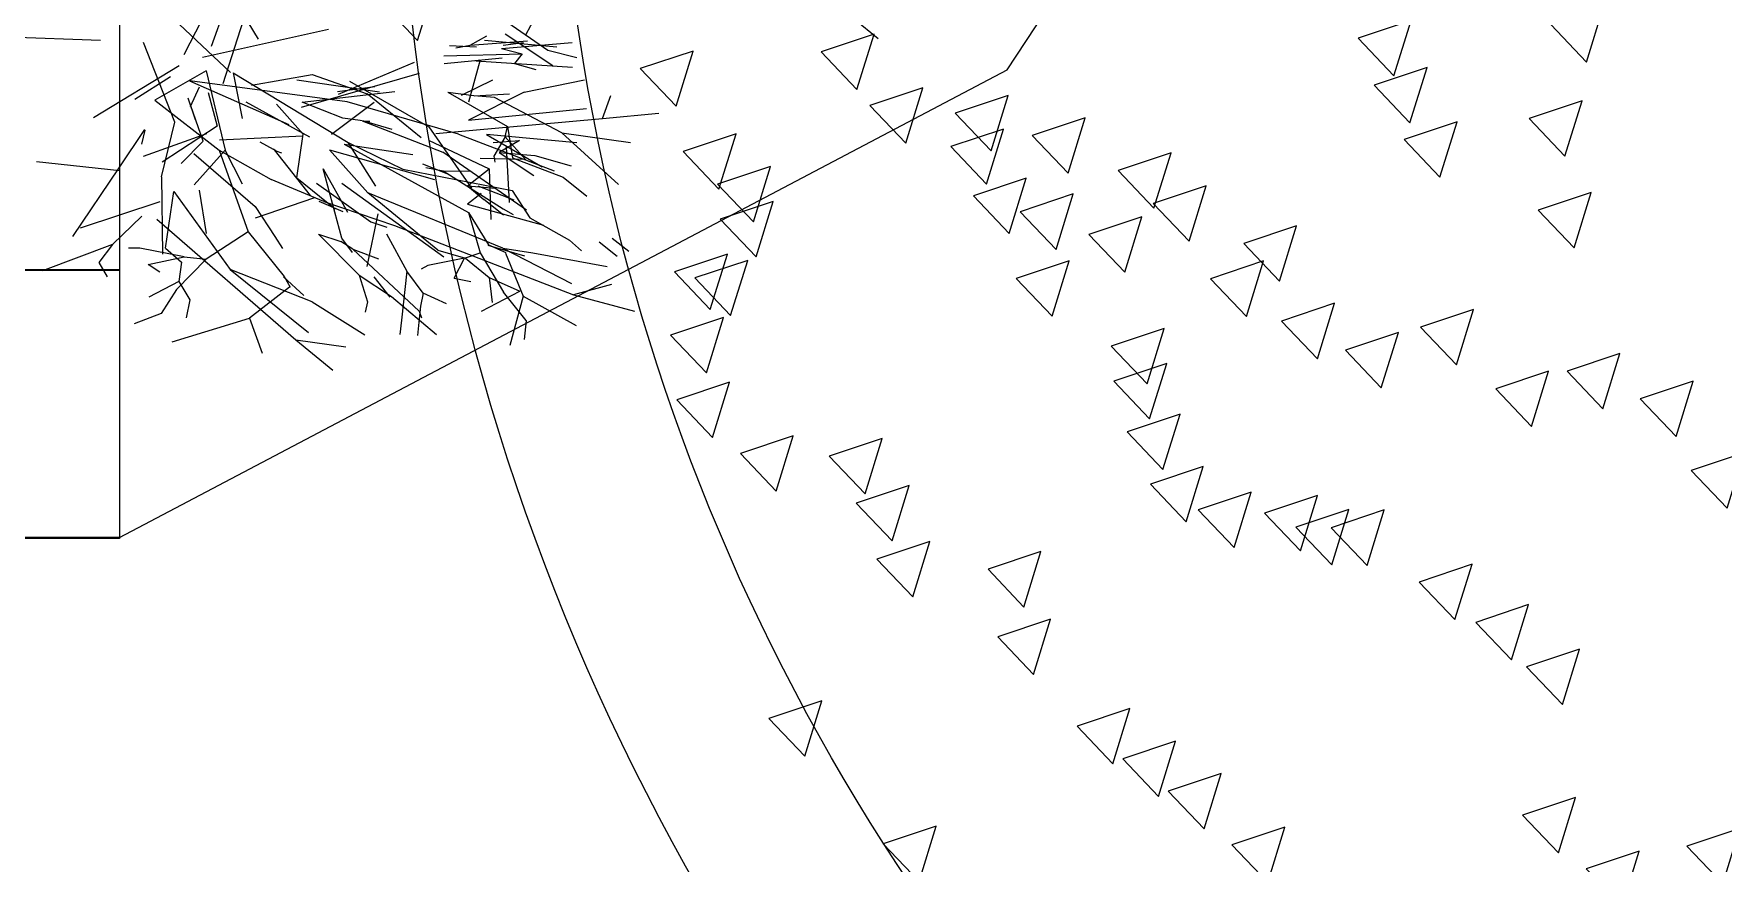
# Model space of a CAD drawing. Header units: millimetres. Extents: x 462666 to 1244237, y 2328025 to 3795663.
# Drawn here: x 886092 to 888308, y 3009515 to 3010603 of the extents above; entities that cross this region are included whole.
import ezdxf

# ---------------------------------------------------------------- set-up
doc = ezdxf.new("R2010")
doc.units = ezdxf.units.MM
doc.layers.add('MUR-POH', color=64, linetype='Continuous')

# ---------------------------------------------------------------- blocks, each defined once
blk = doc.blocks.new('strom podorys')
at = {"color": 1}
for points in [[(900015, 2871583.8), (899971.9, 2871524.7), (900038.9, 2871511.7)], [(900063.5, 2871467), (900020.4, 2871407.8), (900087.4, 2871394.9)], [(899819.6, 2871422.9), (899776.5, 2871363.8), (899843.4, 2871350.8)], [(899872.5, 2871384.7), (899829.4, 2871325.6), (899896.3, 2871312.6)], [(900142.9, 2871375.9), (900099.8, 2871316.7), (900166.8, 2871303.8)], [(899945.9, 2871349.5), (899902.8, 2871290.3), (899969.8, 2871277.3)], [(900395.5, 2871252.1), (900352.4, 2871192.9), (900419.4, 2871179.9)], [(900296.2, 2871226), (900253.1, 2871166.8), (900320.1, 2871153.8)], [(900504.4, 2871214.3), (900461.3, 2871155.1), (900528.3, 2871142.1)], [(900106.3, 2871161.5), (900063.2, 2871102.3), (900130.2, 2871089.4)], [(900233.5, 2871152.8), (900190.4, 2871093.6), (900257.4, 2871080.7)], [(899853.8, 2871116.2), (899810.7, 2871057.1), (899877.6, 2871044.1)], [(899663.9, 2871098.8), (899620.8, 2871039.7), (899687.8, 2871026.7)], [(899726.6, 2871090.1), (899683.5, 2871030.9), (899750.5, 2871018)], [(899545.5, 2871071), (899502.4, 2871011.8), (899569.3, 2870998.8)], [(900043.6, 2871079.7), (900000.5, 2871020.5), (900067.5, 2871007.5)], [(899845.1, 2871053.6), (899802, 2870994.4), (899868.9, 2870981.4)], [(899953, 2871062.3), (899909.9, 2871003.1), (899976.9, 2870990.1)], [(899446.2, 2871036.1), (899403.1, 2870977), (899470.1, 2870964)], [(899681.3, 2871008.3), (899638.2, 2870949.1), (899705.2, 2870936.1)], [(899256.3, 2870999.6), (899213.2, 2870940.4), (899280.2, 2870927.4)], [(899349.3, 2870979.2), (899306.2, 2870920), (899373.2, 2870907.1)], [(899466.9, 2870996.8), (899423.8, 2870937.7), (899490.7, 2870924.7)], [(899590.7, 2870980.4), (899547.7, 2870921.2), (899614.6, 2870908.2)], [(899528.6, 2870961.6), (899485.5, 2870902.4), (899552.5, 2870889.4)], [(899637.3, 2870905.7), (899594.2, 2870846.6), (899661.2, 2870833.6)], [(899790.2, 2870905.7), (899747.1, 2870846.6), (899814.1, 2870833.6)], [(899819.6, 2870870.5), (899776.5, 2870811.3), (899843.4, 2870798.3)], [(900163.4, 2870879.3), (900120.3, 2870820.1), (900187.3, 2870807.1)], [(900298.6, 2870888.1), (900255.5, 2870828.9), (900322.5, 2870816)], [(900389.8, 2870888.1), (900346.7, 2870828.9), (900413.6, 2870816)], [(900477.9, 2870879.3), (900434.8, 2870820.1), (900501.8, 2870807.1)], [(900125.2, 2870852.9), (900082.1, 2870793.7), (900149.1, 2870780.7)], [(899076, 2870844), (899032.9, 2870784.9), (899099.8, 2870771.9)], [(899872.5, 2870826.4), (899829.4, 2870767.2), (899896.3, 2870754.2)], [(900081.1, 2870844), (900038, 2870784.9), (900105, 2870771.9)], [(900785.6, 2870809.7), (900742.5, 2870750.6), (900809.5, 2870737.6)], [(899184.7, 2870788.2), (899141.6, 2870729), (899208.6, 2870716)], [(899246.4, 2870779.4), (899203.3, 2870720.2), (899270.3, 2870707.2)], [(899937.1, 2870788.2), (899894, 2870729), (899961, 2870716)], [(900007.7, 2870797), (899964.6, 2870737.8), (900031.6, 2870724.9)], [(899275.8, 2870744.1), (899232.7, 2870684.9), (899299.7, 2870672)], [(898749.7, 2870717.7), (898706.6, 2870658.5), (898773.6, 2870645.5)], [(900586.7, 2870717.7), (900543.6, 2870658.5), (900610.6, 2870645.5)], [(900695.4, 2870708.9), (900652.3, 2870649.7), (900719.3, 2870636.7)], [(899267, 2870653), (899223.9, 2870593.8), (899290.9, 2870580.9)], [(899293.5, 2870661.8), (899250.4, 2870602.7), (899317.3, 2870589.7)], [(899311.1, 2870582.5), (899268, 2870523.3), (899335, 2870510.3)], [(899572.7, 2870573.7), (899529.6, 2870514.5), (899596.6, 2870501.5)], [(899828.4, 2870573.7), (899785.3, 2870514.5), (899852.3, 2870501.5)], [(899637.3, 2870544.3), (899594.2, 2870485.1), (899661.2, 2870472.1)], [(899366.9, 2870517.8), (899323.8, 2870458.7), (899390.8, 2870445.7)], [(899475.7, 2870509), (899432.6, 2870449.8), (899499.6, 2870436.9)], [(899702, 2870500.2), (899658.9, 2870441), (899725.9, 2870428.1)], [(899890.1, 2870509), (899847, 2870449.8), (899914, 2870436.9)], [(900042.9, 2870473.8), (899999.8, 2870414.6), (900066.8, 2870401.6)], [(900116.4, 2870473.8), (900073.3, 2870414.6), (900140.3, 2870401.6)], [(900189.9, 2870473.8), (900146.8, 2870414.6), (900213.8, 2870401.6)], [(900298.6, 2870464.9), (900255.5, 2870405.8), (900322.5, 2870392.8)], [(899707.9, 2870247.5), (899664.8, 2870188.3), (899731.8, 2870175.3)], [(899925.4, 2870200.5), (899882.3, 2870141.3), (899949.3, 2870128.3)]]:
    blk.add_lwpolyline(points, close=True, dxfattribs=at)

msp = doc.modelspace()

# ---------------------------------------------------------------- linework, layer by layer
at = {"layer": 'MUR-POH', "color": 252}
for p, q in [((886737.6, 3010601.8), (886801.9, 3010722.4)), ((886289.6, 3010576.2), (886336.5, 3010667.7)), ((886242.7, 3010654.2), (886350.4, 3010552.6)), ((886344.3, 3010666.1), (886386.7, 3010596.1)), ((886343.1, 3010636.4), (886324.9, 3010586.7)), ((886341, 3010538.1), (886371.6, 3010633.5)), ((887168.9, 3010622.4), (887199.9, 3010597.2)), ((886313.7, 3010572.4), (886479, 3010609.2)), ((886665, 3010588.4), (886686.5, 3010600.3)), ((886710.6, 3010603), (886773, 3010561.5)), ((886714.4, 3010617.9), (886766.7, 3010581.7)), ((886179.8, 3010594.2), (886058.9, 3010598.6)), ((886277.5, 3010487.1), (886236.5, 3010591.6)), ((886637.6, 3010587.7), (886673.1, 3010586.2)), ((886646, 3010584.9), (886665, 3010588.4)), ((886665, 3010588.4), (886740, 3010593.9)), ((886683.6, 3010594.7), (886778.4, 3010586)), ((886705.8, 3010583.8), (886798.6, 3010591.6)), ((886705.8, 3010583.8), (886732.8, 3010576.8)), ((886734.9, 3010591.4), (886708.1, 3010587.8)), ((886766.7, 3010581.7), (886804.8, 3010571.9)), ((886283.3, 3010561), (886170.6, 3010492.8)), ((886591.5, 3010565.4), (886491.5, 3010523.7)), ((886630.2, 3010574.1), (886732.8, 3010576.8)), ((886630.8, 3010564.3), (886706.8, 3010571.7)), ((886677.9, 3010569.1), (886662.4, 3010513.7)), ((886672.2, 3010567.8), (886798.9, 3010559.5)), ((886732.8, 3010576.8), (886723, 3010564.4)), ((886723, 3010564.4), (886750.7, 3010556.5)), ((886271.7, 3010546.5), (886225.1, 3010517.1)), ((886318.7, 3010554.5), (886251.2, 3010516)), ((886427.3, 3010483.7), (886297.2, 3010541)), ((886503.3, 3010514.1), (886297.3, 3010541.4)), ((886318.7, 3010554.5), (886343.4, 3010450.4)), ((886353.9, 3010551.8), (886365.6, 3010492)), ((886353.9, 3010551.8), (886504.6, 3010460.7)), ((886377.8, 3010535.6), (886457.7, 3010549.9)), ((886437.3, 3010542.6), (886546, 3010527.1)), ((886597.7, 3010551.1), (886443.3, 3010506.7)), ((886457.7, 3010549.9), (886529.8, 3010524.3)), ((886539.8, 3010533.7), (886490.9, 3010526.9)), ((886506.5, 3010541), (886610.6, 3010481.2)), ((886694.2, 3010542.2), (886653.1, 3010522.4)), ((886735.4, 3010526.6), (886814.7, 3010542.6)), ((886251.2, 3010516), (886335.7, 3010450.7)), ((886304.7, 3010490.4), (886294.7, 3010518.9)), ((886314.8, 3010462.2), (886295.2, 3010517.3)), ((886309.5, 3010533.3), (886297.4, 3010507.2)), ((886321, 3010526.3), (886332.8, 3010482.2)), ((886454.4, 3010467.5), (886371.2, 3010513.7)), ((886444.5, 3010513.6), (886566.1, 3010527.4)), ((886497.7, 3010492.4), (886444.5, 3010513.6)), ((886539, 3010513.2), (886483, 3010471.1)), ((886649.7, 3010471.7), (886503.3, 3010514.1)), ((886600.3, 3010466.7), (886529.8, 3010524.3)), ((886635.3, 3010526.8), (886669.7, 3010522.4)), ((886635.3, 3010526.8), (886713.7, 3010481.5)), ((886735.4, 3010526.6), (886662.5, 3010490)), ((886669.7, 3010522.4), (886696.5, 3010520.2)), ((886670, 3010521.7), (886716.2, 3010524.5)), ((886784.9, 3010473.3), (886696.8, 3010519.5)), ((886838.5, 3010492), (886849.4, 3010522.1)), ((886410.6, 3010510.7), (886445.8, 3010471.4)), ((886520.6, 3010489.4), (886497.7, 3010492.4)), ((886525.4, 3010488.4), (886520.6, 3010489.4)), ((886619.6, 3010472.3), (886838.5, 3010492)), ((886662.5, 3010490), (886817.2, 3010505.3)), ((886838.5, 3010492), (886912.2, 3010499.2)), ((886204.6, 3010427.2), (886238, 3010477.8)), ((886238.2, 3010476.6), (886233.8, 3010458.4)), ((886319, 3010472.1), (886235.9, 3010442.1)), ((886260, 3010415.5), (886277.5, 3010487.1)), ((886332.8, 3010482.2), (886261, 3010434.9)), ((886445.1, 3010468.8), (886336.1, 3010463.7)), ((886437.6, 3010414.3), (886445.8, 3010471.4)), ((886523.2, 3010488.8), (886628.9, 3010447.7)), ((886525.4, 3010488.4), (886533.1, 3010488.6)), ((886562.4, 3010477.6), (886525.4, 3010488.4)), ((886610.6, 3010481.2), (886666.4, 3010400.6)), ((886649.7, 3010471.7), (886775, 3010423.2)), ((886686.4, 3010471.2), (886759.1, 3010428.7)), ((886804.8, 3010460.2), (886686.4, 3010471.2)), ((886710.9, 3010468), (886695.7, 3010442.5)), ((886710.9, 3010468), (886713.7, 3010481.5)), ((886737.5, 3010438.4), (886710.9, 3010468)), ((886713.7, 3010481.5), (886720.3, 3010440.6)), ((886784.9, 3010473.3), (886875.1, 3010460.4)), ((886859.3, 3010405.7), (886784.9, 3010473.3)), ((886314.8, 3010462.2), (886285.6, 3010433.2)), ((886302.3, 3010446.2), (886382.6, 3010376.5)), ((886343.4, 3010450.4), (886303, 3010404.9)), ((886335.7, 3010450.7), (886403.9, 3010412.1)), ((886335.7, 3010450.7), (886373.4, 3010343.5)), ((886366, 3010405.9), (886343.4, 3010450.4)), ((886388.8, 3010461.5), (886406.6, 3010452)), ((886409.7, 3010449.8), (886406.6, 3010452)), ((886455.3, 3010391), (886408.1, 3010450.8)), ((886409.7, 3010449.8), (886417.3, 3010447.2)), ((886480.5, 3010450.9), (886530.7, 3010394.4)), ((886480.5, 3010450.9), (886618.1, 3010412)), ((886499.6, 3010458.5), (886589.6, 3010444.8)), ((886499.6, 3010458.5), (886662.4, 3010368.7)), ((886541, 3010403.5), (886504.6, 3010460.7)), ((886504.6, 3010460.7), (886576.4, 3010425.7)), ((886610.2, 3010463.7), (886689.5, 3010426.1)), ((886738.7, 3010372), (886628.9, 3010447.7)), ((886695.1, 3010460.7), (886729.7, 3010463)), ((886729.7, 3010463), (886702.8, 3010447.3)), ((886702.8, 3010447.3), (886749.6, 3010443.5)), ((886702.8, 3010447.3), (886748.4, 3010417.3)), ((886712.1, 3010454.9), (886716, 3010381.9)), ((886205.5, 3010423.6), (886095.9, 3010435)), ((886143.5, 3010337.3), (886204.6, 3010427.2)), ((886496.5, 3010335), (886471.8, 3010426)), ((886471.8, 3010426), (886503.7, 3010369.3)), ((886576.4, 3010425.7), (886719.8, 3010397.4)), ((886602.4, 3010432.6), (886634.3, 3010419.7)), ((886606.7, 3010428), (886629.3, 3010423.5)), ((886629.3, 3010423.5), (886665.6, 3010423.1)), ((886629.3, 3010423.5), (886707.9, 3010373.4)), ((886661.4, 3010403.6), (886689.5, 3010426.1)), ((886737.5, 3010438.4), (886677.7, 3010439.7)), ((886689.5, 3010426.1), (886691.8, 3010359.6)), ((886695.7, 3010442.5), (886697.1, 3010434.9)), ((886720.3, 3010440.6), (886786.6, 3010415.3)), ((886749.6, 3010443.5), (886797.4, 3010430.1)), ((886260, 3010415.5), (886261.3, 3010314.1)), ((886473, 3010383.4), (886403.9, 3010412.1)), ((886437.6, 3010414.3), (886487.9, 3010373.5)), ((886463.2, 3010407.1), (886534.3, 3010356.3)), ((886496.4, 3010407.3), (886630.4, 3010310.8)), ((886661.4, 3010403.6), (886682.6, 3010385.8)), ((886661.4, 3010403.6), (886698, 3010400.5)), ((886674.7, 3010403.9), (886722.2, 3010385.5)), ((886786.6, 3010415.3), (886817.9, 3010390.3)), ((886257.7, 3010382.8), (886153.3, 3010348)), ((886265.4, 3010321.9), (886276.3, 3010396.3)), ((886276.3, 3010396.3), (886349.8, 3010294.1)), ((886309.5, 3010398), (886318.7, 3010341.4)), ((886460.5, 3010388), (886382.6, 3010361.3)), ((886498.4, 3010369.7), (886466.6, 3010383.4)), ((886473, 3010383.4), (886565.6, 3010351.9)), ((886622.4, 3010319.5), (886530.7, 3010394.4)), ((886707.6, 3010321.8), (886530.7, 3010394.4)), ((886679.1, 3010393.7), (886661.5, 3010379.5)), ((886661.5, 3010379.5), (886761, 3010352)), ((886708.6, 3010365.1), (886682.6, 3010385.8)), ((886719.8, 3010397.4), (886743.1, 3010361.8)), ((886234.1, 3010364.1), (886195.6, 3010326.9)), ((886253.6, 3010360), (886436, 3010201.7)), ((886382.6, 3010376.5), (886408.7, 3010337.1)), ((886529.9, 3010297.8), (886544.1, 3010366.8)), ((886534.3, 3010356.3), (886555.5, 3010349.7)), ((886662.4, 3010368.7), (886677.9, 3010315.7)), ((886662.4, 3010368.7), (886688.7, 3010326.5)), ((886707.9, 3010373.4), (886721.2, 3010366.2)), ((886743.1, 3010361.8), (886795.2, 3010332.5)), ((886373.4, 3010343.5), (886318.4, 3010307.6)), ((886373.4, 3010343.5), (886420.7, 3010284.6)), ((886408.7, 3010337.1), (886418.6, 3010321.4)), ((886465.9, 3010340.5), (886519, 3010286.6)), ((886465.9, 3010340.5), (886495, 3010330.8)), ((886510.3, 3010316.5), (886496.5, 3010335)), ((886555.2, 3010340.7), (886581.7, 3010291.9)), ((886565.6, 3010351.9), (886800.4, 3010260.7)), ((886850.9, 3010335.3), (886872.8, 3010318)), ((886195.6, 3010326.9), (886103.7, 3010292.4)), ((886195.6, 3010326.9), (886177.7, 3010303.1)), ((886231.7, 3010321.8), (886216.7, 3010322)), ((886289.6, 3010310.8), (886231.7, 3010321.8)), ((886265.4, 3010321.9), (886286, 3010303.4)), ((886510.8, 3010320.5), (886495, 3010330.8)), ((886510.8, 3010320.5), (886544.6, 3010307.9)), ((886510.8, 3010320.5), (886597.8, 3010239.2)), ((886622.4, 3010319.5), (886658.6, 3010308.8)), ((886657.2, 3010308.8), (886677.9, 3010315.7)), ((886677.9, 3010315.7), (886708.4, 3010264.2)), ((886688.1, 3010325.9), (886736.1, 3010311.8)), ((886688.7, 3010326.5), (886711.7, 3010316.1)), ((886707.6, 3010321.8), (886797.6, 3010275.6)), ((886707.6, 3010321.8), (886747.1, 3010315.8)), ((886711.1, 3010315.5), (886734.4, 3010258.8)), ((886747.1, 3010315.8), (886844.3, 3010297.9)), ((886811, 3010318.3), (886795.2, 3010332.5)), ((886857.5, 3010311.2), (886834.2, 3010329.8)), ((886177.7, 3010303.1), (886188.7, 3010284.4)), ((886242.5, 3010300.5), (886289.6, 3010310.8)), ((886257.9, 3010290.3), (886242.5, 3010300.5)), ((886318.4, 3010307.6), (886279.7, 3010267.6)), ((886286, 3010303.4), (886282.7, 3010278.2)), ((886289.6, 3010310.8), (886318.4, 3010307.6)), ((886349.8, 3010294.1), (886452.8, 3010211.2)), ((886457.5, 3010251.6), (886349.8, 3010294.1)), ((886581.7, 3010291.9), (886574.6, 3010227.5)), ((886603.1, 3010263.1), (886581.7, 3010291.9)), ((886609.4, 3010299.3), (886600.6, 3010294.6)), ((886657.2, 3010308.8), (886609.4, 3010299.3)), ((886643.7, 3010282.7), (886657.2, 3010308.8)), ((886658.6, 3010308.8), (886689.9, 3010283.6)), ((886282.7, 3010278.2), (886243.3, 3010257.9)), ((886279.7, 3010267.6), (886259.5, 3010236.2)), ((886282.7, 3010278.2), (886297, 3010254.1)), ((886427.9, 3010270.7), (886375.5, 3010230.2)), ((886419.8, 3010284.5), (886446.7, 3010260)), ((886420.7, 3010284.6), (886428.9, 3010270.9)), ((886519, 3010286.6), (886530.3, 3010251.7)), ((886519, 3010286.6), (886561.5, 3010258.5)), ((886538.5, 3010284.2), (886559.5, 3010257.7)), ((886643.7, 3010282.7), (886665.8, 3010278.3)), ((886689.9, 3010283.6), (886693.8, 3010250.7)), ((886689.9, 3010283.6), (886730.1, 3010265.4)), ((886850.1, 3010274.4), (886800.4, 3010260.7)), ((886297, 3010254.1), (886292.3, 3010230.5)), ((886457.5, 3010251.6), (886526.7, 3010208.1)), ((886530.3, 3010251.7), (886527, 3010238.1)), ((886561.5, 3010258.5), (886620.6, 3010208.8)), ((886599.8, 3010245.7), (886597.6, 3010224.9)), ((886603.1, 3010263.1), (886599.8, 3010245.7)), ((886633.8, 3010249), (886603.1, 3010263.1)), ((886679.7, 3010239.2), (886730.1, 3010265.4)), ((886738.2, 3010227), (886708.4, 3010264.2)), ((886734.4, 3010258.8), (886716.8, 3010194.4)), ((886734.4, 3010258.8), (886804, 3010220.6)), ((886800.4, 3010260.7), (886880.4, 3010239.5)), ((886259.5, 3010236.2), (886224, 3010222.7)), ((886273.9, 3010199.1), (886375.5, 3010230.2)), ((886375.5, 3010230.2), (886391.8, 3010184.3)), ((886574.6, 3010227.5), (886572.4, 3010208.8)), ((886597.6, 3010224.9), (886595.7, 3010207.6)), ((886597.8, 3010239.2), (886600.8, 3010230.7)), ((886738.2, 3010227), (886735.4, 3010202)), ((886436, 3010201.7), (886484.8, 3010162)), ((886436, 3010201.7), (886501.6, 3010192.5))]:
    msp.add_line(p, q, dxfattribs=at)
at = {"layer": 'MUR-POH', "color": 1}
for points in [[(886204.7, 3009942.5), (887369.2, 3010555.7), (888076.2, 3011629.5), (888303.5, 3012742.5)], [(886204.7, 3012742.5), (886204.7, 3009941.3)], [(886204.7, 3010293.7), (885046.8, 3010293.7)], [(886204.7, 3010292.5), (885046.8, 3010292.5)], [(886204.7, 3009942.5), (885046.8, 3009942.5)], [(886204.7, 3009941.3), (885046.8, 3009941.3)]]:
    msp.add_lwpolyline(points, dxfattribs=at)
for centre, radius in [((889564.2, 3010971.3), 2996.1), ((889564.2, 3010971.3), 2996.1), ((889506.7, 3011012.2), 2729.6), ((889506.7, 3011012.2), 2729.6)]:
    msp.add_circle(centre, radius, dxfattribs=at)

# ---------------------------------------------------------------- block references
at = {"layer": 'MUR-POH', "color": 6, "rotation": 324.5434120250965}
msp.add_blockref('strom podorys', (-1510726, 1193660.8), dxfattribs=at)

doc.saveas('drawing.dxf')
